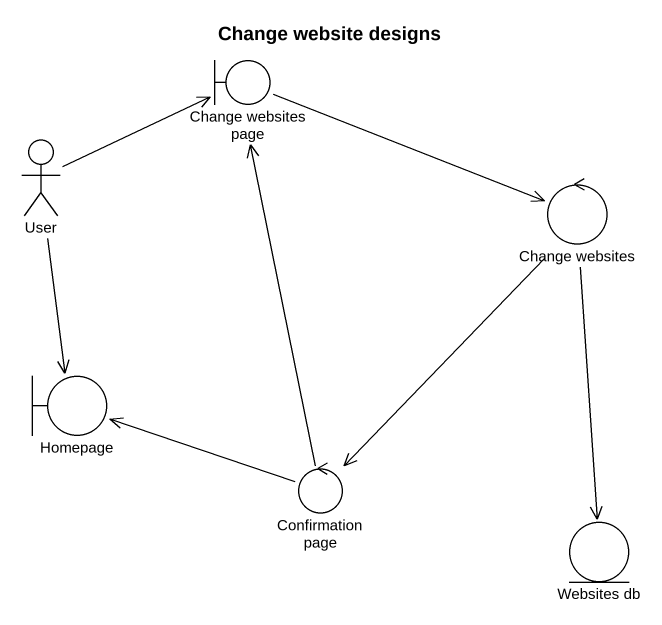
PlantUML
@startuml
title Change website designs
boundary "Change websites page" as Change_websites_page
actor User
control "Change websites" as Change_websites
boundary Homepage
control "Confirmation page" as Confirmation_page
entity "Websites db" as Websites_db
Change_websites_page -right-> Change_websites
User -right-> Change_websites_page
User --> Homepage
Change_websites --> Confirmation_page
Change_websites --> Websites_db
Confirmation_page -up-> Change_websites_page
Confirmation_page -left-> Homepage
@enduml
